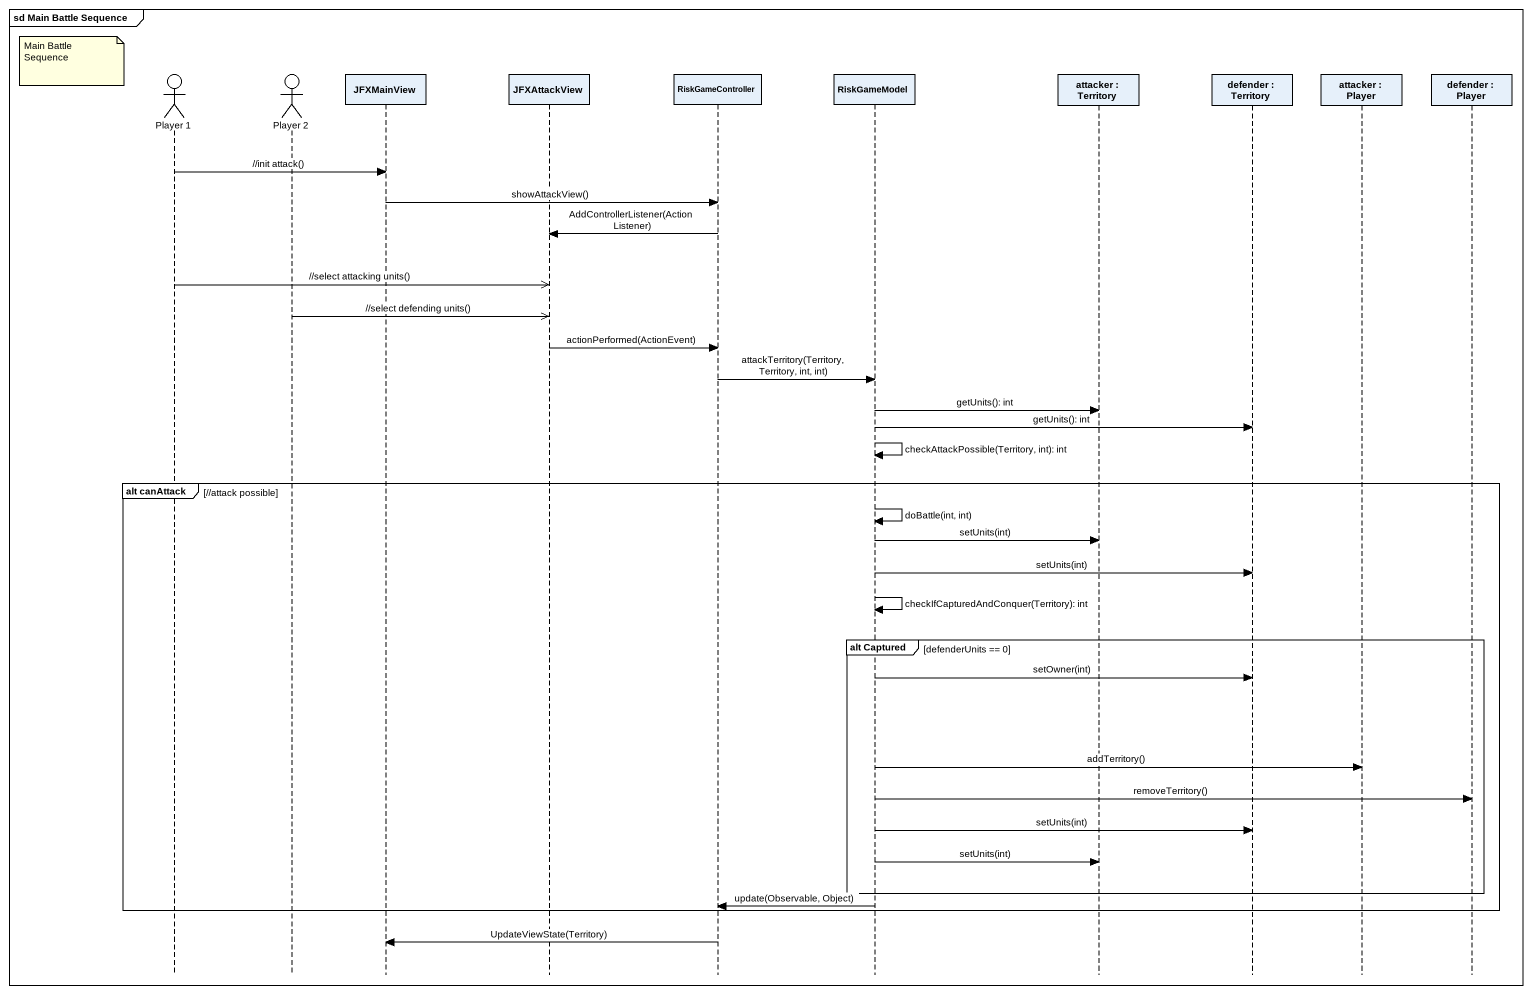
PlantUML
@startuml
mainframe sd Main Battle Sequence
hide footbox
actor "Player 1" as Player_1
actor "Player 2" as Player_2
participant JFXMainView
participant JFXAttackView
participant RiskGameController
participant RiskGameModel
participant "attacker : Territory" as attacker
participant "defender : Territory" as defender
participant "attacker : Player" as attacker_2
participant "defender : Player" as defender_2

note left of Player_1 : Main Battle Sequence
Player_1 -> JFXMainView : //init attack()
JFXMainView -> RiskGameController : showAttackView()
RiskGameController -> JFXAttackView : AddControllerListener(ActionListener)
Player_1 ->> JFXAttackView : //select attacking units()
Player_2 ->> JFXAttackView : //select defending units()
JFXAttackView -> RiskGameController : actionPerformed(ActionEvent)
RiskGameController -> RiskGameModel : attackTerritory(Territory, Territory, int, int)
RiskGameModel -> attacker : getUnits(): int
RiskGameModel -> defender : getUnits(): int
RiskGameModel -> RiskGameModel : checkAttackPossible(Territory, int): int
group alt canAttack [//attack possible]
  RiskGameModel -> RiskGameModel : doBattle(int, int)
  RiskGameModel -> attacker : setUnits(int)
  RiskGameModel -> defender : setUnits(int)
  RiskGameModel -> RiskGameModel : checkIfCapturedAndConquer(Territory): int
  group alt Captured [defenderUnits == 0]
    RiskGameModel -> defender : setOwner(int)
    RiskGameModel -> attacker_2 : addTerritory()
    RiskGameModel -> defender_2 : removeTerritory()
    RiskGameModel -> defender : setUnits(int)
    RiskGameModel -> attacker : setUnits(int)
  end
  RiskGameModel -> RiskGameController : update(Observable, Object)
end
RiskGameController -> JFXMainView : UpdateViewState(Territory)
@enduml
